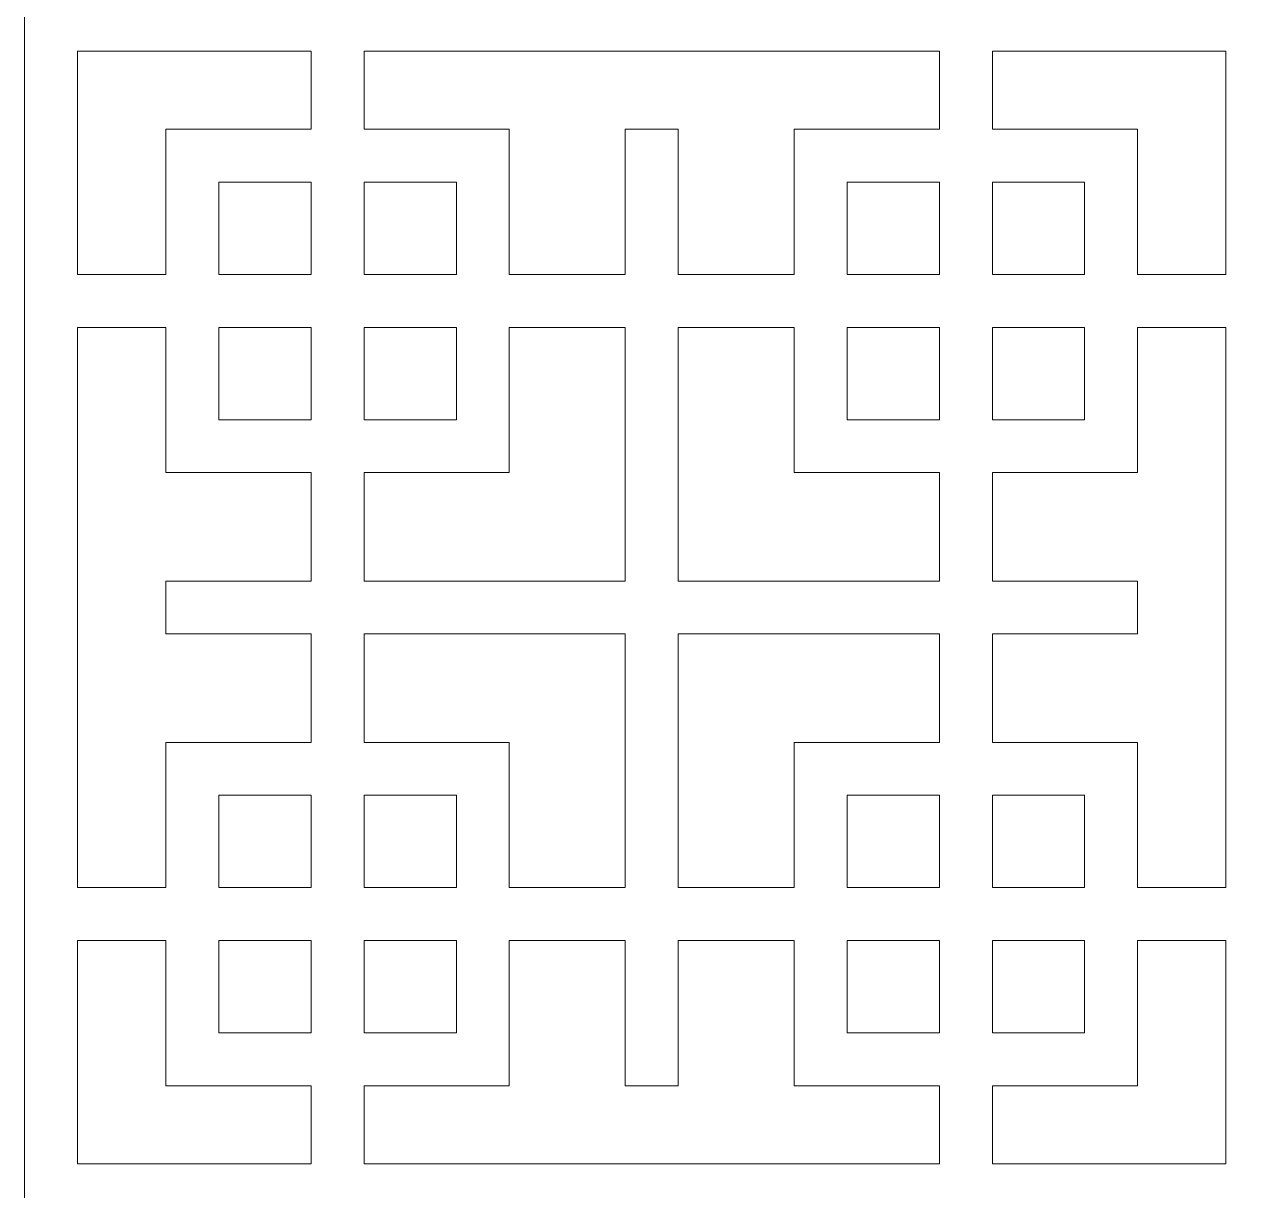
# Model space of a CAD drawing. Header units: centimetres. Extents: x -9.1 to 4.5, y -11.1 to 12.3.
# Drawn here: x -9.142 to -6.072, y -5.255 to -2.341 of the extents above; entities that cross this region are included whole.
import ezdxf

# ---------------------------------------------------------------- set-up
doc = ezdxf.new("R2010")
doc.units = ezdxf.units.CM
doc.header["$MEASUREMENT"] = 0
doc.layers.add('layer 1', color=7, linetype='Continuous')

msp = doc.modelspace()

# ---------------------------------------------------------------- linework, layer by layer
at = {"layer": 'layer 1', "color": 250, "lineweight": 9}
for points, knots in [([(-3.00204, -11.08839), (-3.00204, -11.08839), (-3.00204, -11.01742), (-3.00204, -11.01742), (-3.00204, -11.01742), (-3.00204, -11.01742), (-3.00204, -8.23555), (-3.00204, -8.23555), (-3.00204, -8.23555), (-3.00204, -8.23555), (-3.00204, -8.20024), (-3.00204, -8.20024), (-3.00204, -8.20024), (-3.00204, -8.20024), (-3.00204, -8.17408), (-3.00204, -8.17408), (-3.00204, -8.17408), (-3.00204, -8.17408), (-3.00204, -8.10311), (-3.00204, -8.10311), (-3.00204, -8.10311), (-3.00204, -8.10311), (-3.00204, -5.32124), (-3.00204, -5.32124), (-3.00204, -5.32124), (-3.00204, -5.32124), (-3.00204, -5.28593), (-3.00204, -5.28593), (-3.00204, -5.28593), (-3.00204, -5.28593), (-3.00204, -5.25977), (-3.00204, -5.25977), (-3.00204, -5.25977), (-3.00204, -5.25977), (-3.00204, -5.1888), (-3.00204, -5.1888), (-3.00204, -5.1888), (-3.00204, -5.1888), (-3.00204, -2.40694), (-3.00204, -2.40694), (-3.00204, -2.40694), (-3.00204, -2.40694), (-3.00204, -2.37162), (-3.00204, -2.37162), (-3.00204, -2.37162), (-3.00204, -2.37162), (-3.00204, -2.34547), (-3.00204, -2.34547), (-3.00204, -2.34547), (-3.00204, -2.34547), (-3.00204, -2.2745), (-3.00204, -2.2745), (-3.00204, -2.2745), (-3.00204, -2.2745), (-3.00204, 0.50737), (-3.00204, 0.50737), (-3.00204, 0.50737), (-3.00204, 0.50737), (-3.00204, 0.54268), (-3.00204, 0.54268), (-3.00204, 0.54268), (-3.00204, 0.54268), (-3.00204, 0.56884), (-3.00204, 0.56884), (-3.00204, 0.56884), (-3.00204, 0.56884), (-3.00204, 0.63981), (-3.00204, 0.63981), (-3.00204, 0.63981), (-3.00204, 0.63981), (-3.00204, 3.42168), (-3.00204, 3.42168), (-3.00204, 3.42168), (-3.00204, 3.42168), (-3.00204, 3.45699), (-3.00204, 3.45699), (-3.00204, 3.45699), (-3.00204, 3.45699), (-3.00204, 3.48315), (-3.00204, 3.48315), (-3.00204, 3.48315), (-3.00204, 3.48315), (-3.00204, 3.55412), (-3.00204, 3.55412), (-3.00204, 3.55412), (-3.00204, 3.55412), (-3.00204, 6.33599), (-3.00204, 6.33599), (-3.00204, 6.33599), (-3.00204, 6.33599), (-3.00204, 6.3713), (-3.00204, 6.3713), (-3.00204, 6.3713), (-3.00204, 6.3713), (-3.00204, 6.39745), (-3.00204, 6.39745), (-3.00204, 6.39745), (-3.00204, 6.39745), (-3.00204, 6.46843), (-3.00204, 6.46843), (-3.00204, 6.46843), (-3.00204, 6.46843), (-3.00204, 9.25029), (-3.00204, 9.25029), (-3.00204, 9.25029), (-3.00204, 9.25029), (-3.00204, 9.28561), (-3.00204, 9.28561), (-3.00204, 9.28561), (-3.00204, 9.28561), (-3.00204, 9.31176), (-3.00204, 9.31176), (-3.00204, 9.31176), (-3.00204, 9.31176), (-3.00204, 9.38273), (-3.00204, 9.38273), (-3.00204, 9.38273), (-3.00204, 9.38273), (-3.00204, 12.1646), (-3.00204, 12.1646), (-3.00204, 12.1646), (-3.00204, 12.1646), (-3.00204, 12.19991), (-3.00204, 12.19991), (-3.00204, 12.19991), (-3.00204, 12.19991), (-3.00204, 12.29704), (-3.00204, 12.29704), (-3.00204, 12.29704), (-3.00204, 12.29704), (-9.14166, 12.29704), (-9.14166, 12.29704), (-9.14166, 12.29704), (-9.14166, 12.29704), (-9.14166, 12.19991), (-9.14166, 12.19991), (-9.14166, 12.19991), (-9.14166, 12.19991), (-9.14166, 12.1646), (-9.14166, 12.1646), (-9.14166, 12.1646), (-9.14166, 12.1646), (-9.14166, 9.38273), (-9.14166, 9.38273), (-9.14166, 9.38273), (-9.14166, 9.38273), (-9.14166, 9.3638), (-9.14166, 9.3638), (-9.14166, 9.3638), (-9.14166, 9.3638), (-9.14166, 9.28561), (-9.14166, 9.28561), (-9.14166, 9.28561), (-9.14166, 9.28561), (-9.14166, 9.25029), (-9.14166, 9.25029), (-9.14166, 9.25029), (-9.14166, 9.25029), (-9.14166, 6.46843), (-9.14166, 6.46843), (-9.14166, 6.46843), (-9.14166, 6.46843), (-9.14166, 6.44949), (-9.14166, 6.44949), (-9.14166, 6.44949), (-9.14166, 6.44949), (-9.14166, 6.3713), (-9.14166, 6.3713), (-9.14166, 6.3713), (-9.14166, 6.3713), (-9.14166, 6.33599), (-9.14166, 6.33599), (-9.14166, 6.33599), (-9.14166, 6.33599), (-9.14166, 3.55412), (-9.14166, 3.55412), (-9.14166, 3.55412), (-9.14166, 3.55412), (-9.14166, 3.53518), (-9.14166, 3.53518), (-9.14166, 3.53518), (-9.14166, 3.53518), (-9.14166, 3.45699), (-9.14166, 3.45699), (-9.14166, 3.45699), (-9.14166, 3.45699), (-9.14166, 3.42168), (-9.14166, 3.42168), (-9.14166, 3.42168), (-9.14166, 3.42168), (-9.14166, 0.63981), (-9.14166, 0.63981), (-9.14166, 0.63981), (-9.14166, 0.63981), (-9.14166, 0.62088), (-9.14166, 0.62088), (-9.14166, 0.62088), (-9.14166, 0.62088), (-9.14166, 0.54268), (-9.14166, 0.54268), (-9.14166, 0.54268), (-9.14166, 0.54268), (-9.14166, 0.50737), (-9.14166, 0.50737), (-9.14166, 0.50737), (-9.14166, 0.50737), (-9.14166, -2.2745), (-9.14166, -2.2745), (-9.14166, -2.2745), (-9.14166, -2.2745), (-9.14166, -2.29343), (-9.14166, -2.29343), (-9.14166, -2.29343), (-9.14166, -2.29343), (-9.14166, -2.37162), (-9.14166, -2.37162), (-9.14166, -2.37162), (-9.14166, -2.37162), (-9.14166, -2.40694), (-9.14166, -2.40694), (-9.14166, -2.40694), (-9.14166, -2.40694), (-9.14166, -5.1888), (-9.14166, -5.1888), (-9.14166, -5.1888), (-9.14166, -5.1888), (-9.14166, -5.20774), (-9.14166, -5.20774), (-9.14166, -5.20774), (-9.14166, -5.20774), (-9.14166, -5.28593), (-9.14166, -5.28593), (-9.14166, -5.28593), (-9.14166, -5.28593), (-9.14166, -5.32124), (-9.14166, -5.32124), (-9.14166, -5.32124), (-9.14166, -5.32124), (-9.14166, -8.10311), (-9.14166, -8.10311), (-9.14166, -8.10311), (-9.14166, -8.10311), (-9.14166, -8.12204), (-9.14166, -8.12204), (-9.14166, -8.12204), (-9.14166, -8.12204), (-9.14166, -8.20024), (-9.14166, -8.20024), (-9.14166, -8.20024), (-9.14166, -8.20024), (-9.14166, -8.23555), (-9.14166, -8.23555), (-9.14166, -8.23555), (-9.14166, -8.23555), (-9.14166, -11.01742), (-9.14166, -11.01742), (-9.14166, -11.01742), (-9.14166, -11.01742), (-9.14166, -11.03635), (-9.14166, -11.03635), (-9.14166, -11.03635), (-9.14166, -11.03635), (-9.14166, -11.14986), (-9.14166, -11.14986), (-9.14166, -11.14986), (-9.14166, -11.14986), (-3.00204, -11.14986), (-3.00204, -11.14986), (-3.00204, -11.14986), (-3.00204, -11.14986), (-3.00204, -11.08839), (-3.00204, -11.08839)], [0, 0, 0, 0, 0.0144928, 0.0144928, 0.0144928, 0.0144928, 0.0289855, 0.0289855, 0.0289855, 0.0289855, 0.0434783, 0.0434783, 0.0434783, 0.0434783, 0.057971, 0.057971, 0.057971, 0.057971, 0.0724638, 0.0724638, 0.0724638, 0.0724638, 0.0869565, 0.0869565, 0.0869565, 0.0869565, 0.1014493, 0.1014493, 0.1014493, 0.1014493, 0.115942, 0.115942, 0.115942, 0.115942, 0.1304348, 0.1304348, 0.1304348, 0.1304348, 0.1449275, 0.1449275, 0.1449275, 0.1449275, 0.1594203, 0.1594203, 0.1594203, 0.1594203, 0.173913, 0.173913, 0.173913, 0.173913, 0.1884058, 0.1884058, 0.1884058, 0.1884058, 0.2028986, 0.2028986, 0.2028986, 0.2028986, 0.2173913, 0.2173913, 0.2173913, 0.2173913, 0.2318841, 0.2318841, 0.2318841, 0.2318841, 0.2463768, 0.2463768, 0.2463768, 0.2463768, 0.2608696, 0.2608696, 0.2608696, 0.2608696, 0.2753623, 0.2753623, 0.2753623, 0.2753623, 0.2898551, 0.2898551, 0.2898551, 0.2898551, 0.3043478, 0.3043478, 0.3043478, 0.3043478, 0.3188406, 0.3188406, 0.3188406, 0.3188406, 0.3333333, 0.3333333, 0.3333333, 0.3333333, 0.3478261, 0.3478261, 0.3478261, 0.3478261, 0.3623188, 0.3623188, 0.3623188, 0.3623188, 0.3768116, 0.3768116, 0.3768116, 0.3768116, 0.3913043, 0.3913043, 0.3913043, 0.3913043, 0.4057971, 0.4057971, 0.4057971, 0.4057971, 0.4202899, 0.4202899, 0.4202899, 0.4202899, 0.4347826, 0.4347826, 0.4347826, 0.4347826, 0.4492754, 0.4492754, 0.4492754, 0.4492754, 0.4637681, 0.4637681, 0.4637681, 0.4637681, 0.4782609, 0.4782609, 0.4782609, 0.4782609, 0.4927536, 0.4927536, 0.4927536, 0.4927536, 0.5072464, 0.5072464, 0.5072464, 0.5072464, 0.5217391, 0.5217391, 0.5217391, 0.5217391, 0.5362319, 0.5362319, 0.5362319, 0.5362319, 0.5507246, 0.5507246, 0.5507246, 0.5507246, 0.5652174, 0.5652174, 0.5652174, 0.5652174, 0.5797101, 0.5797101, 0.5797101, 0.5797101, 0.5942029, 0.5942029, 0.5942029, 0.5942029, 0.6086957, 0.6086957, 0.6086957, 0.6086957, 0.6231884, 0.6231884, 0.6231884, 0.6231884, 0.6376812, 0.6376812, 0.6376812, 0.6376812, 0.6521739, 0.6521739, 0.6521739, 0.6521739, 0.6666667, 0.6666667, 0.6666667, 0.6666667, 0.6811594, 0.6811594, 0.6811594, 0.6811594, 0.6956522, 0.6956522, 0.6956522, 0.6956522, 0.7101449, 0.7101449, 0.7101449, 0.7101449, 0.7246377, 0.7246377, 0.7246377, 0.7246377, 0.7391304, 0.7391304, 0.7391304, 0.7391304, 0.7536232, 0.7536232, 0.7536232, 0.7536232, 0.7681159, 0.7681159, 0.7681159, 0.7681159, 0.7826087, 0.7826087, 0.7826087, 0.7826087, 0.7971014, 0.7971014, 0.7971014, 0.7971014, 0.8115942, 0.8115942, 0.8115942, 0.8115942, 0.826087, 0.826087, 0.826087, 0.826087, 0.8405797, 0.8405797, 0.8405797, 0.8405797, 0.8550725, 0.8550725, 0.8550725, 0.8550725, 0.8695652, 0.8695652, 0.8695652, 0.8695652, 0.884058, 0.884058, 0.884058, 0.884058, 0.8985507, 0.8985507, 0.8985507, 0.8985507, 0.9130435, 0.9130435, 0.9130435, 0.9130435, 0.9275362, 0.9275362, 0.9275362, 0.9275362, 0.942029, 0.942029, 0.942029, 0.942029, 0.9565217, 0.9565217, 0.9565217, 0.9565217, 0.9710145, 0.9710145, 0.9710145, 0.9710145, 1, 1, 1, 1]), ([(-8.42524, -2.40694), (-8.42524, -2.40694), (-8.42524, -2.60216), (-8.42524, -2.60216), (-8.42524, -2.60216), (-8.42524, -2.60216), (-8.78834, -2.60216), (-8.78834, -2.60216), (-8.78834, -2.60216), (-8.78834, -2.60216), (-8.78834, -2.96526), (-8.78834, -2.96526), (-8.78834, -2.96526), (-8.78834, -2.96526), (-9.00922, -2.96526), (-9.00922, -2.96526), (-9.00922, -2.96526), (-9.00922, -2.96526), (-9.00922, -2.40694), (-9.00922, -2.40694), (-9.00922, -2.40694), (-9.00922, -2.40694), (-8.42524, -2.40694), (-8.42524, -2.40694)], [0, 0, 0, 0, 0.1428571, 0.1428571, 0.1428571, 0.1428571, 0.2857143, 0.2857143, 0.2857143, 0.2857143, 0.4285714, 0.4285714, 0.4285714, 0.4285714, 0.5714286, 0.5714286, 0.5714286, 0.5714286, 0.7142857, 0.7142857, 0.7142857, 0.7142857, 1, 1, 1, 1]), ([(-6.8545, -2.40694), (-6.8545, -2.40694), (-6.8545, -2.60216), (-6.8545, -2.60216), (-6.8545, -2.60216), (-6.8545, -2.60216), (-7.2176, -2.60216), (-7.2176, -2.60216), (-7.2176, -2.60216), (-7.2176, -2.60216), (-7.2176, -2.96526), (-7.2176, -2.96526), (-7.2176, -2.96526), (-7.2176, -2.96526), (-7.50743, -2.96526), (-7.50743, -2.96526), (-7.50743, -2.96526), (-7.50743, -2.96526), (-7.50743, -2.60216), (-7.50743, -2.60216), (-7.50743, -2.60216), (-7.50743, -2.60216), (-7.63987, -2.60216), (-7.63987, -2.60216), (-7.63987, -2.60216), (-7.63987, -2.60216), (-7.63987, -2.96526), (-7.63987, -2.96526), (-7.63987, -2.96526), (-7.63987, -2.96526), (-7.92969, -2.96526), (-7.92969, -2.96526), (-7.92969, -2.96526), (-7.92969, -2.96526), (-7.92969, -2.60216), (-7.92969, -2.60216), (-7.92969, -2.60216), (-7.92969, -2.60216), (-8.2928, -2.60216), (-8.2928, -2.60216), (-8.2928, -2.60216), (-8.2928, -2.60216), (-8.2928, -2.40694), (-8.2928, -2.40694), (-8.2928, -2.40694), (-8.2928, -2.40694), (-6.8545, -2.40694), (-6.8545, -2.40694)], [0, 0, 0, 0, 0.0769231, 0.0769231, 0.0769231, 0.0769231, 0.1538462, 0.1538462, 0.1538462, 0.1538462, 0.2307692, 0.2307692, 0.2307692, 0.2307692, 0.3076923, 0.3076923, 0.3076923, 0.3076923, 0.3846154, 0.3846154, 0.3846154, 0.3846154, 0.4615385, 0.4615385, 0.4615385, 0.4615385, 0.5384615, 0.5384615, 0.5384615, 0.5384615, 0.6153846, 0.6153846, 0.6153846, 0.6153846, 0.6923077, 0.6923077, 0.6923077, 0.6923077, 0.7692308, 0.7692308, 0.7692308, 0.7692308, 0.8461538, 0.8461538, 0.8461538, 0.8461538, 1, 1, 1, 1]), ([(-6.13807, -2.40694), (-6.13807, -2.40694), (-6.13807, -2.96526), (-6.13807, -2.96526), (-6.13807, -2.96526), (-6.13807, -2.96526), (-6.35896, -2.96526), (-6.35896, -2.96526), (-6.35896, -2.96526), (-6.35896, -2.96526), (-6.35896, -2.60216), (-6.35896, -2.60216), (-6.35896, -2.60216), (-6.35896, -2.60216), (-6.72206, -2.60216), (-6.72206, -2.60216), (-6.72206, -2.60216), (-6.72206, -2.60216), (-6.72206, -2.40694), (-6.72206, -2.40694), (-6.72206, -2.40694), (-6.72206, -2.40694), (-6.13807, -2.40694), (-6.13807, -2.40694)], [0, 0, 0, 0, 0.1428571, 0.1428571, 0.1428571, 0.1428571, 0.2857143, 0.2857143, 0.2857143, 0.2857143, 0.4285714, 0.4285714, 0.4285714, 0.4285714, 0.5714286, 0.5714286, 0.5714286, 0.5714286, 0.7142857, 0.7142857, 0.7142857, 0.7142857, 1, 1, 1, 1]), ([(-8.42524, -2.7346), (-8.42524, -2.7346), (-8.42524, -2.96526), (-8.42524, -2.96526), (-8.42524, -2.96526), (-8.42524, -2.96526), (-8.6559, -2.96526), (-8.6559, -2.96526), (-8.6559, -2.96526), (-8.6559, -2.96526), (-8.6559, -2.7346), (-8.6559, -2.7346), (-8.6559, -2.7346), (-8.6559, -2.7346), (-8.42524, -2.7346), (-8.42524, -2.7346)], [0, 0, 0, 0, 0.2, 0.2, 0.2, 0.2, 0.4, 0.4, 0.4, 0.4, 0.6, 0.6, 0.6, 0.6, 1, 1, 1, 1]), ([(-8.2928, -2.96526), (-8.2928, -2.96526), (-8.2928, -2.7346), (-8.2928, -2.7346), (-8.2928, -2.7346), (-8.2928, -2.7346), (-8.06213, -2.7346), (-8.06213, -2.7346), (-8.06213, -2.7346), (-8.06213, -2.7346), (-8.06213, -2.96526), (-8.06213, -2.96526), (-8.06213, -2.96526), (-8.06213, -2.96526), (-8.2928, -2.96526), (-8.2928, -2.96526)], [0, 0, 0, 0, 0.2, 0.2, 0.2, 0.2, 0.4, 0.4, 0.4, 0.4, 0.6, 0.6, 0.6, 0.6, 1, 1, 1, 1]), ([(-6.8545, -2.96526), (-6.8545, -2.96526), (-7.08516, -2.96526), (-7.08516, -2.96526), (-7.08516, -2.96526), (-7.08516, -2.96526), (-7.08516, -2.7346), (-7.08516, -2.7346), (-7.08516, -2.7346), (-7.08516, -2.7346), (-6.8545, -2.7346), (-6.8545, -2.7346), (-6.8545, -2.7346), (-6.8545, -2.7346), (-6.8545, -2.96526), (-6.8545, -2.96526)], [0, 0, 0, 0, 0.2, 0.2, 0.2, 0.2, 0.4, 0.4, 0.4, 0.4, 0.6, 0.6, 0.6, 0.6, 1, 1, 1, 1]), ([(-6.4914, -2.96526), (-6.4914, -2.96526), (-6.72206, -2.96526), (-6.72206, -2.96526), (-6.72206, -2.96526), (-6.72206, -2.96526), (-6.72206, -2.7346), (-6.72206, -2.7346), (-6.72206, -2.7346), (-6.72206, -2.7346), (-6.4914, -2.7346), (-6.4914, -2.7346), (-6.4914, -2.7346), (-6.4914, -2.7346), (-6.4914, -2.96526), (-6.4914, -2.96526)], [0, 0, 0, 0, 0.2, 0.2, 0.2, 0.2, 0.4, 0.4, 0.4, 0.4, 0.6, 0.6, 0.6, 0.6, 1, 1, 1, 1]), ([(-9.00922, -3.0977), (-9.00922, -3.0977), (-8.78834, -3.0977), (-8.78834, -3.0977), (-8.78834, -3.0977), (-8.78834, -3.0977), (-8.78834, -3.4608), (-8.78834, -3.4608), (-8.78834, -3.4608), (-8.78834, -3.4608), (-8.42524, -3.4608), (-8.42524, -3.4608), (-8.42524, -3.4608), (-8.42524, -3.4608), (-8.42524, -3.73165), (-8.42524, -3.73165), (-8.42524, -3.73165), (-8.42524, -3.73165), (-8.78834, -3.73165), (-8.78834, -3.73165), (-8.78834, -3.73165), (-8.78834, -3.73165), (-8.78834, -3.86409), (-8.78834, -3.86409), (-8.78834, -3.86409), (-8.78834, -3.86409), (-8.42524, -3.86409), (-8.42524, -3.86409), (-8.42524, -3.86409), (-8.42524, -3.86409), (-8.42524, -4.13494), (-8.42524, -4.13494), (-8.42524, -4.13494), (-8.42524, -4.13494), (-8.78834, -4.13494), (-8.78834, -4.13494), (-8.78834, -4.13494), (-8.78834, -4.13494), (-8.78834, -4.49804), (-8.78834, -4.49804), (-8.78834, -4.49804), (-8.78834, -4.49804), (-9.00922, -4.49804), (-9.00922, -4.49804), (-9.00922, -4.49804), (-9.00922, -4.49804), (-9.00922, -3.0977), (-9.00922, -3.0977)], [0, 0, 0, 0, 0.0769231, 0.0769231, 0.0769231, 0.0769231, 0.1538462, 0.1538462, 0.1538462, 0.1538462, 0.2307692, 0.2307692, 0.2307692, 0.2307692, 0.3076923, 0.3076923, 0.3076923, 0.3076923, 0.3846154, 0.3846154, 0.3846154, 0.3846154, 0.4615385, 0.4615385, 0.4615385, 0.4615385, 0.5384615, 0.5384615, 0.5384615, 0.5384615, 0.6153846, 0.6153846, 0.6153846, 0.6153846, 0.6923077, 0.6923077, 0.6923077, 0.6923077, 0.7692308, 0.7692308, 0.7692308, 0.7692308, 0.8461538, 0.8461538, 0.8461538, 0.8461538, 1, 1, 1, 1]), ([(-8.42524, -3.0977), (-8.42524, -3.0977), (-8.42524, -3.32836), (-8.42524, -3.32836), (-8.42524, -3.32836), (-8.42524, -3.32836), (-8.6559, -3.32836), (-8.6559, -3.32836), (-8.6559, -3.32836), (-8.6559, -3.32836), (-8.6559, -3.0977), (-8.6559, -3.0977), (-8.6559, -3.0977), (-8.6559, -3.0977), (-8.42524, -3.0977), (-8.42524, -3.0977)], [0, 0, 0, 0, 0.2, 0.2, 0.2, 0.2, 0.4, 0.4, 0.4, 0.4, 0.6, 0.6, 0.6, 0.6, 1, 1, 1, 1]), ([(-7.63987, -3.73165), (-7.63987, -3.73165), (-7.63987, -3.0977), (-7.63987, -3.0977), (-7.63987, -3.0977), (-7.63987, -3.0977), (-7.92969, -3.0977), (-7.92969, -3.0977), (-7.92969, -3.0977), (-7.92969, -3.0977), (-7.92969, -3.4608), (-7.92969, -3.4608), (-7.92969, -3.4608), (-7.92969, -3.4608), (-8.2928, -3.4608), (-8.2928, -3.4608), (-8.2928, -3.4608), (-8.2928, -3.4608), (-8.2928, -3.73165), (-8.2928, -3.73165), (-8.2928, -3.73165), (-8.2928, -3.73165), (-7.63987, -3.73165), (-7.63987, -3.73165)], [0, 0, 0, 0, 0.1428571, 0.1428571, 0.1428571, 0.1428571, 0.2857143, 0.2857143, 0.2857143, 0.2857143, 0.4285714, 0.4285714, 0.4285714, 0.4285714, 0.5714286, 0.5714286, 0.5714286, 0.5714286, 0.7142857, 0.7142857, 0.7142857, 0.7142857, 1, 1, 1, 1]), ([(-8.2928, -3.32836), (-8.2928, -3.32836), (-8.2928, -3.0977), (-8.2928, -3.0977), (-8.2928, -3.0977), (-8.2928, -3.0977), (-8.06213, -3.0977), (-8.06213, -3.0977), (-8.06213, -3.0977), (-8.06213, -3.0977), (-8.06213, -3.32836), (-8.06213, -3.32836), (-8.06213, -3.32836), (-8.06213, -3.32836), (-8.2928, -3.32836), (-8.2928, -3.32836)], [0, 0, 0, 0, 0.2, 0.2, 0.2, 0.2, 0.4, 0.4, 0.4, 0.4, 0.6, 0.6, 0.6, 0.6, 1, 1, 1, 1]), ([(-7.50743, -3.0977), (-7.50743, -3.0977), (-7.50743, -3.73165), (-7.50743, -3.73165), (-7.50743, -3.73165), (-7.50743, -3.73165), (-6.8545, -3.73165), (-6.8545, -3.73165), (-6.8545, -3.73165), (-6.8545, -3.73165), (-6.8545, -3.4608), (-6.8545, -3.4608), (-6.8545, -3.4608), (-6.8545, -3.4608), (-7.2176, -3.4608), (-7.2176, -3.4608), (-7.2176, -3.4608), (-7.2176, -3.4608), (-7.2176, -3.0977), (-7.2176, -3.0977), (-7.2176, -3.0977), (-7.2176, -3.0977), (-7.50743, -3.0977), (-7.50743, -3.0977)], [0, 0, 0, 0, 0.1428571, 0.1428571, 0.1428571, 0.1428571, 0.2857143, 0.2857143, 0.2857143, 0.2857143, 0.4285714, 0.4285714, 0.4285714, 0.4285714, 0.5714286, 0.5714286, 0.5714286, 0.5714286, 0.7142857, 0.7142857, 0.7142857, 0.7142857, 1, 1, 1, 1]), ([(-7.08516, -3.0977), (-7.08516, -3.0977), (-6.8545, -3.0977), (-6.8545, -3.0977), (-6.8545, -3.0977), (-6.8545, -3.0977), (-6.8545, -3.32836), (-6.8545, -3.32836), (-6.8545, -3.32836), (-6.8545, -3.32836), (-7.08516, -3.32836), (-7.08516, -3.32836), (-7.08516, -3.32836), (-7.08516, -3.32836), (-7.08516, -3.0977), (-7.08516, -3.0977)], [0, 0, 0, 0, 0.2, 0.2, 0.2, 0.2, 0.4, 0.4, 0.4, 0.4, 0.6, 0.6, 0.6, 0.6, 1, 1, 1, 1]), ([(-6.13807, -4.49804), (-6.13807, -4.49804), (-6.35896, -4.49804), (-6.35896, -4.49804), (-6.35896, -4.49804), (-6.35896, -4.49804), (-6.35896, -4.13494), (-6.35896, -4.13494), (-6.35896, -4.13494), (-6.35896, -4.13494), (-6.72206, -4.13494), (-6.72206, -4.13494), (-6.72206, -4.13494), (-6.72206, -4.13494), (-6.72206, -3.86409), (-6.72206, -3.86409), (-6.72206, -3.86409), (-6.72206, -3.86409), (-6.35896, -3.86409), (-6.35896, -3.86409), (-6.35896, -3.86409), (-6.35896, -3.86409), (-6.35896, -3.73165), (-6.35896, -3.73165), (-6.35896, -3.73165), (-6.35896, -3.73165), (-6.72206, -3.73165), (-6.72206, -3.73165), (-6.72206, -3.73165), (-6.72206, -3.73165), (-6.72206, -3.4608), (-6.72206, -3.4608), (-6.72206, -3.4608), (-6.72206, -3.4608), (-6.35896, -3.4608), (-6.35896, -3.4608), (-6.35896, -3.4608), (-6.35896, -3.4608), (-6.35896, -3.0977), (-6.35896, -3.0977), (-6.35896, -3.0977), (-6.35896, -3.0977), (-6.13807, -3.0977), (-6.13807, -3.0977), (-6.13807, -3.0977), (-6.13807, -3.0977), (-6.13807, -4.49804), (-6.13807, -4.49804)], [0, 0, 0, 0, 0.0769231, 0.0769231, 0.0769231, 0.0769231, 0.1538462, 0.1538462, 0.1538462, 0.1538462, 0.2307692, 0.2307692, 0.2307692, 0.2307692, 0.3076923, 0.3076923, 0.3076923, 0.3076923, 0.3846154, 0.3846154, 0.3846154, 0.3846154, 0.4615385, 0.4615385, 0.4615385, 0.4615385, 0.5384615, 0.5384615, 0.5384615, 0.5384615, 0.6153846, 0.6153846, 0.6153846, 0.6153846, 0.6923077, 0.6923077, 0.6923077, 0.6923077, 0.7692308, 0.7692308, 0.7692308, 0.7692308, 0.8461538, 0.8461538, 0.8461538, 0.8461538, 1, 1, 1, 1]), ([(-6.72206, -3.0977), (-6.72206, -3.0977), (-6.4914, -3.0977), (-6.4914, -3.0977), (-6.4914, -3.0977), (-6.4914, -3.0977), (-6.4914, -3.32836), (-6.4914, -3.32836), (-6.4914, -3.32836), (-6.4914, -3.32836), (-6.72206, -3.32836), (-6.72206, -3.32836), (-6.72206, -3.32836), (-6.72206, -3.32836), (-6.72206, -3.0977), (-6.72206, -3.0977)], [0, 0, 0, 0, 0.2, 0.2, 0.2, 0.2, 0.4, 0.4, 0.4, 0.4, 0.6, 0.6, 0.6, 0.6, 1, 1, 1, 1]), ([(-7.63987, -4.49804), (-7.63987, -4.49804), (-7.63987, -3.86409), (-7.63987, -3.86409), (-7.63987, -3.86409), (-7.63987, -3.86409), (-8.2928, -3.86409), (-8.2928, -3.86409), (-8.2928, -3.86409), (-8.2928, -3.86409), (-8.2928, -4.13494), (-8.2928, -4.13494), (-8.2928, -4.13494), (-8.2928, -4.13494), (-7.92969, -4.13494), (-7.92969, -4.13494), (-7.92969, -4.13494), (-7.92969, -4.13494), (-7.92969, -4.49804), (-7.92969, -4.49804), (-7.92969, -4.49804), (-7.92969, -4.49804), (-7.63987, -4.49804), (-7.63987, -4.49804)], [0, 0, 0, 0, 0.1428571, 0.1428571, 0.1428571, 0.1428571, 0.2857143, 0.2857143, 0.2857143, 0.2857143, 0.4285714, 0.4285714, 0.4285714, 0.4285714, 0.5714286, 0.5714286, 0.5714286, 0.5714286, 0.7142857, 0.7142857, 0.7142857, 0.7142857, 1, 1, 1, 1]), ([(-7.50743, -3.86409), (-7.50743, -3.86409), (-7.50743, -4.49804), (-7.50743, -4.49804), (-7.50743, -4.49804), (-7.50743, -4.49804), (-7.2176, -4.49804), (-7.2176, -4.49804), (-7.2176, -4.49804), (-7.2176, -4.49804), (-7.2176, -4.13494), (-7.2176, -4.13494), (-7.2176, -4.13494), (-7.2176, -4.13494), (-6.8545, -4.13494), (-6.8545, -4.13494), (-6.8545, -4.13494), (-6.8545, -4.13494), (-6.8545, -3.86409), (-6.8545, -3.86409), (-6.8545, -3.86409), (-6.8545, -3.86409), (-7.50743, -3.86409), (-7.50743, -3.86409)], [0, 0, 0, 0, 0.1428571, 0.1428571, 0.1428571, 0.1428571, 0.2857143, 0.2857143, 0.2857143, 0.2857143, 0.4285714, 0.4285714, 0.4285714, 0.4285714, 0.5714286, 0.5714286, 0.5714286, 0.5714286, 0.7142857, 0.7142857, 0.7142857, 0.7142857, 1, 1, 1, 1]), ([(-8.42524, -4.49804), (-8.42524, -4.49804), (-8.42524, -4.26738), (-8.42524, -4.26738), (-8.42524, -4.26738), (-8.42524, -4.26738), (-8.6559, -4.26738), (-8.6559, -4.26738), (-8.6559, -4.26738), (-8.6559, -4.26738), (-8.6559, -4.49804), (-8.6559, -4.49804), (-8.6559, -4.49804), (-8.6559, -4.49804), (-8.42524, -4.49804), (-8.42524, -4.49804)], [0, 0, 0, 0, 0.2, 0.2, 0.2, 0.2, 0.4, 0.4, 0.4, 0.4, 0.6, 0.6, 0.6, 0.6, 1, 1, 1, 1]), ([(-8.2928, -4.26738), (-8.2928, -4.26738), (-8.2928, -4.49804), (-8.2928, -4.49804), (-8.2928, -4.49804), (-8.2928, -4.49804), (-8.06213, -4.49804), (-8.06213, -4.49804), (-8.06213, -4.49804), (-8.06213, -4.49804), (-8.06213, -4.26738), (-8.06213, -4.26738), (-8.06213, -4.26738), (-8.06213, -4.26738), (-8.2928, -4.26738), (-8.2928, -4.26738)], [0, 0, 0, 0, 0.2, 0.2, 0.2, 0.2, 0.4, 0.4, 0.4, 0.4, 0.6, 0.6, 0.6, 0.6, 1, 1, 1, 1]), ([(-6.8545, -4.49804), (-6.8545, -4.49804), (-7.08516, -4.49804), (-7.08516, -4.49804), (-7.08516, -4.49804), (-7.08516, -4.49804), (-7.08516, -4.26738), (-7.08516, -4.26738), (-7.08516, -4.26738), (-7.08516, -4.26738), (-6.8545, -4.26738), (-6.8545, -4.26738), (-6.8545, -4.26738), (-6.8545, -4.26738), (-6.8545, -4.49804), (-6.8545, -4.49804)], [0, 0, 0, 0, 0.2, 0.2, 0.2, 0.2, 0.4, 0.4, 0.4, 0.4, 0.6, 0.6, 0.6, 0.6, 1, 1, 1, 1]), ([(-6.4914, -4.49804), (-6.4914, -4.49804), (-6.72206, -4.49804), (-6.72206, -4.49804), (-6.72206, -4.49804), (-6.72206, -4.49804), (-6.72206, -4.26738), (-6.72206, -4.26738), (-6.72206, -4.26738), (-6.72206, -4.26738), (-6.4914, -4.26738), (-6.4914, -4.26738), (-6.4914, -4.26738), (-6.4914, -4.26738), (-6.4914, -4.49804), (-6.4914, -4.49804)], [0, 0, 0, 0, 0.2, 0.2, 0.2, 0.2, 0.4, 0.4, 0.4, 0.4, 0.6, 0.6, 0.6, 0.6, 1, 1, 1, 1]), ([(-8.78834, -4.99358), (-8.78834, -4.99358), (-8.42524, -4.99358), (-8.42524, -4.99358), (-8.42524, -4.99358), (-8.42524, -4.99358), (-8.42524, -5.1888), (-8.42524, -5.1888), (-8.42524, -5.1888), (-8.42524, -5.1888), (-9.00922, -5.1888), (-9.00922, -5.1888), (-9.00922, -5.1888), (-9.00922, -5.1888), (-9.00922, -4.63048), (-9.00922, -4.63048), (-9.00922, -4.63048), (-9.00922, -4.63048), (-8.78834, -4.63048), (-8.78834, -4.63048), (-8.78834, -4.63048), (-8.78834, -4.63048), (-8.78834, -4.99358), (-8.78834, -4.99358)], [0, 0, 0, 0, 0.1428571, 0.1428571, 0.1428571, 0.1428571, 0.2857143, 0.2857143, 0.2857143, 0.2857143, 0.4285714, 0.4285714, 0.4285714, 0.4285714, 0.5714286, 0.5714286, 0.5714286, 0.5714286, 0.7142857, 0.7142857, 0.7142857, 0.7142857, 1, 1, 1, 1]), ([(-8.42524, -4.86114), (-8.42524, -4.86114), (-8.42524, -4.63048), (-8.42524, -4.63048), (-8.42524, -4.63048), (-8.42524, -4.63048), (-8.6559, -4.63048), (-8.6559, -4.63048), (-8.6559, -4.63048), (-8.6559, -4.63048), (-8.6559, -4.86114), (-8.6559, -4.86114), (-8.6559, -4.86114), (-8.6559, -4.86114), (-8.42524, -4.86114), (-8.42524, -4.86114)], [0, 0, 0, 0, 0.2, 0.2, 0.2, 0.2, 0.4, 0.4, 0.4, 0.4, 0.6, 0.6, 0.6, 0.6, 1, 1, 1, 1]), ([(-8.2928, -5.1888), (-8.2928, -5.1888), (-8.2928, -4.99358), (-8.2928, -4.99358), (-8.2928, -4.99358), (-8.2928, -4.99358), (-7.92969, -4.99358), (-7.92969, -4.99358), (-7.92969, -4.99358), (-7.92969, -4.99358), (-7.92969, -4.63048), (-7.92969, -4.63048), (-7.92969, -4.63048), (-7.92969, -4.63048), (-7.63987, -4.63048), (-7.63987, -4.63048), (-7.63987, -4.63048), (-7.63987, -4.63048), (-7.63987, -4.99358), (-7.63987, -4.99358), (-7.63987, -4.99358), (-7.63987, -4.99358), (-7.50743, -4.99358), (-7.50743, -4.99358), (-7.50743, -4.99358), (-7.50743, -4.99358), (-7.50743, -4.63048), (-7.50743, -4.63048), (-7.50743, -4.63048), (-7.50743, -4.63048), (-7.2176, -4.63048), (-7.2176, -4.63048), (-7.2176, -4.63048), (-7.2176, -4.63048), (-7.2176, -4.99358), (-7.2176, -4.99358), (-7.2176, -4.99358), (-7.2176, -4.99358), (-6.8545, -4.99358), (-6.8545, -4.99358), (-6.8545, -4.99358), (-6.8545, -4.99358), (-6.8545, -5.1888), (-6.8545, -5.1888), (-6.8545, -5.1888), (-6.8545, -5.1888), (-8.2928, -5.1888), (-8.2928, -5.1888)], [0, 0, 0, 0, 0.0769231, 0.0769231, 0.0769231, 0.0769231, 0.1538462, 0.1538462, 0.1538462, 0.1538462, 0.2307692, 0.2307692, 0.2307692, 0.2307692, 0.3076923, 0.3076923, 0.3076923, 0.3076923, 0.3846154, 0.3846154, 0.3846154, 0.3846154, 0.4615385, 0.4615385, 0.4615385, 0.4615385, 0.5384615, 0.5384615, 0.5384615, 0.5384615, 0.6153846, 0.6153846, 0.6153846, 0.6153846, 0.6923077, 0.6923077, 0.6923077, 0.6923077, 0.7692308, 0.7692308, 0.7692308, 0.7692308, 0.8461538, 0.8461538, 0.8461538, 0.8461538, 1, 1, 1, 1]), ([(-8.2928, -4.63048), (-8.2928, -4.63048), (-8.2928, -4.86114), (-8.2928, -4.86114), (-8.2928, -4.86114), (-8.2928, -4.86114), (-8.06213, -4.86114), (-8.06213, -4.86114), (-8.06213, -4.86114), (-8.06213, -4.86114), (-8.06213, -4.63048), (-8.06213, -4.63048), (-8.06213, -4.63048), (-8.06213, -4.63048), (-8.2928, -4.63048), (-8.2928, -4.63048)], [0, 0, 0, 0, 0.2, 0.2, 0.2, 0.2, 0.4, 0.4, 0.4, 0.4, 0.6, 0.6, 0.6, 0.6, 1, 1, 1, 1]), ([(-7.08516, -4.63048), (-7.08516, -4.63048), (-6.8545, -4.63048), (-6.8545, -4.63048), (-6.8545, -4.63048), (-6.8545, -4.63048), (-6.8545, -4.86114), (-6.8545, -4.86114), (-6.8545, -4.86114), (-6.8545, -4.86114), (-7.08516, -4.86114), (-7.08516, -4.86114), (-7.08516, -4.86114), (-7.08516, -4.86114), (-7.08516, -4.63048), (-7.08516, -4.63048)], [0, 0, 0, 0, 0.2, 0.2, 0.2, 0.2, 0.4, 0.4, 0.4, 0.4, 0.6, 0.6, 0.6, 0.6, 1, 1, 1, 1]), ([(-6.72206, -5.1888), (-6.72206, -5.1888), (-6.72206, -4.99358), (-6.72206, -4.99358), (-6.72206, -4.99358), (-6.72206, -4.99358), (-6.35896, -4.99358), (-6.35896, -4.99358), (-6.35896, -4.99358), (-6.35896, -4.99358), (-6.35896, -4.63048), (-6.35896, -4.63048), (-6.35896, -4.63048), (-6.35896, -4.63048), (-6.13807, -4.63048), (-6.13807, -4.63048), (-6.13807, -4.63048), (-6.13807, -4.63048), (-6.13807, -5.1888), (-6.13807, -5.1888), (-6.13807, -5.1888), (-6.13807, -5.1888), (-6.72206, -5.1888), (-6.72206, -5.1888)], [0, 0, 0, 0, 0.1428571, 0.1428571, 0.1428571, 0.1428571, 0.2857143, 0.2857143, 0.2857143, 0.2857143, 0.4285714, 0.4285714, 0.4285714, 0.4285714, 0.5714286, 0.5714286, 0.5714286, 0.5714286, 0.7142857, 0.7142857, 0.7142857, 0.7142857, 1, 1, 1, 1]), ([(-6.72206, -4.63048), (-6.72206, -4.63048), (-6.4914, -4.63048), (-6.4914, -4.63048), (-6.4914, -4.63048), (-6.4914, -4.63048), (-6.4914, -4.86114), (-6.4914, -4.86114), (-6.4914, -4.86114), (-6.4914, -4.86114), (-6.72206, -4.86114), (-6.72206, -4.86114), (-6.72206, -4.86114), (-6.72206, -4.86114), (-6.72206, -4.63048), (-6.72206, -4.63048)], [0, 0, 0, 0, 0.2, 0.2, 0.2, 0.2, 0.4, 0.4, 0.4, 0.4, 0.6, 0.6, 0.6, 0.6, 1, 1, 1, 1])]:
    msp.add_open_spline(points, degree=3, knots=knots, dxfattribs=at)

doc.saveas('drawing.dxf')
